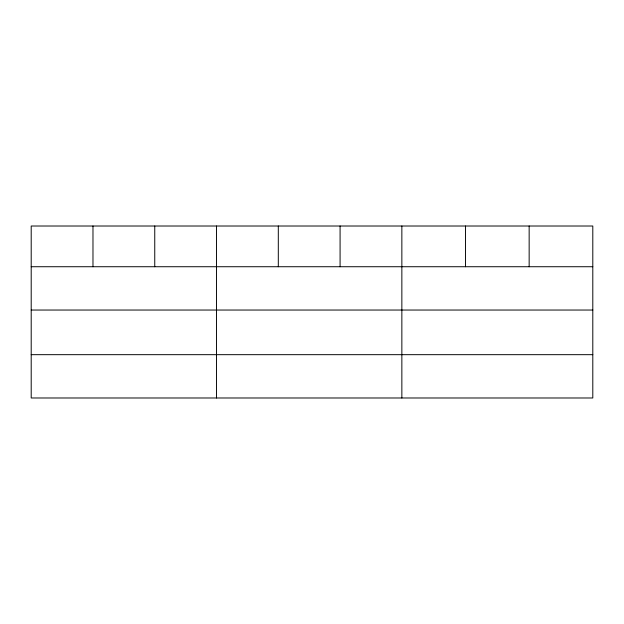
<?xml version="1.0" encoding="UTF-8"?>
<svg xmlns="http://www.w3.org/2000/svg" width="624" height="624" viewBox="0 0 624 624"><rect width="100%" height="100%" fill="white"/><g stroke="black" fill="none" stroke-linecap="round" stroke-linejoin="round"><path stroke-width="0.94" d="M592.8 310.042L592.8 226.013L31.2 226.013L31.2 397.987L592.8 397.987L592.8 310.042L31.2 310.042M31.2 266.729L592.8 266.729M31.2 354.674L592.8 354.674M529.152 226.013L529.152 266.729M465.504 226.013L465.504 266.729M401.856 226.013L401.856 397.987M340.08 226.013L340.08 266.729M278.304 226.013L278.304 266.729M216.528 226.013L216.528 397.987M154.752 226.013L154.752 266.729M92.976 226.013L92.976 266.729"/></g></svg>
